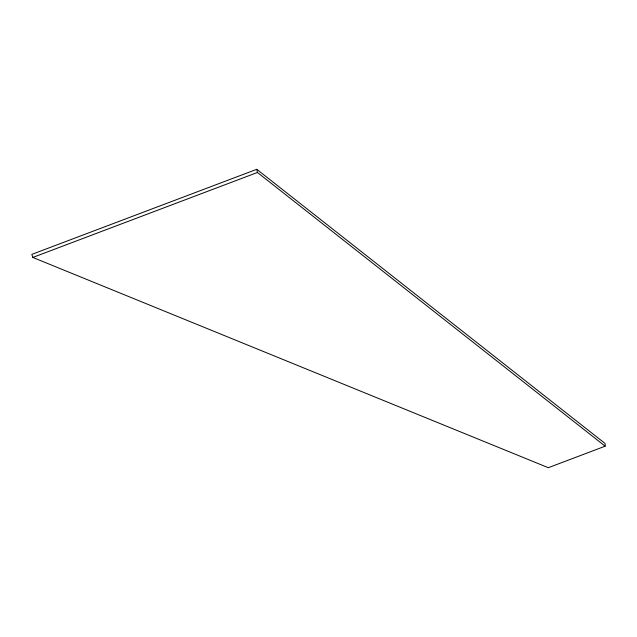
<?xml version="1.0" encoding="UTF-8"?>
<svg xmlns="http://www.w3.org/2000/svg" width="637" height="637" viewBox="0 0 637 637"><rect width="100%" height="100%" fill="white"/><g stroke="black" fill="none" stroke-linecap="round" stroke-linejoin="round"><path stroke-width="0.96" d="M256.783 169.299L31.85 254.37L32.798 257.436L548.306 467.701L605.15 446.195L605.102 443.503L256.783 169.299L257.436 172.476L605.15 446.195M32.798 257.436L257.436 172.476"/></g></svg>
